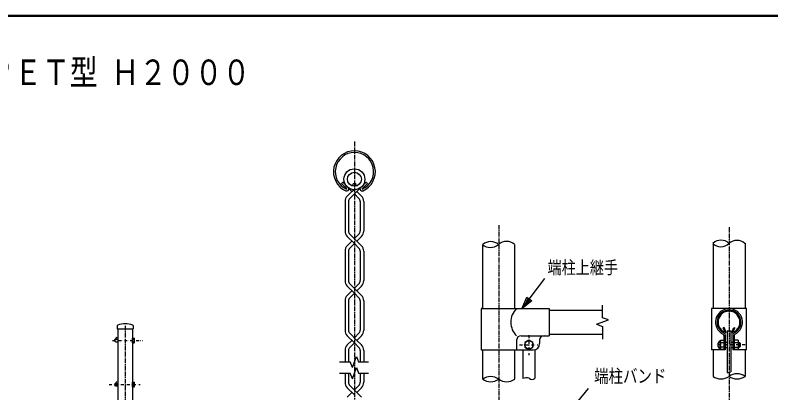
# Model space of a CAD drawing. Units: millimetres, scale not verified. Extents: x -4425 to 4425, y -3150 to 3150.
# Drawn here: x -320 to 2252, y 1640 to 2925 of the extents above; entities that cross this region are included whole.
import ezdxf
from ezdxf.enums import TextEntityAlignment as Align

# ---------------------------------------------------------------- set-up
doc = ezdxf.new("R2010")
doc.units = ezdxf.units.MM
doc.header["$LTSCALE"] = 20
doc.linetypes.add('USER1', pattern=[1.125, 0.75, -0.125, 0.125, -0.125])
doc.linetypes.add('USER2', pattern=[1.01, 0.5, -0.25, 0.01, -0.25])
for name, color, linetype, lineweight in [('0-1_2', 7, 'Continuous', 25), ('0-2_1', 7, 'Continuous', 25), ('0-B_WAKU', 7, 'Continuous', 25), ('0-C_D-TTL-TXT', 7, 'Continuous', 25)]:
    doc.layers.add(name, color=color, linetype=linetype, lineweight=lineweight)
doc.styles.add('ＭＳ ゴシック', font='')
doc.styles.get('ＭＳ ゴシック').set_extended_font_data('MS Gothic')

msp = doc.modelspace()

# ---------------------------------------------------------------- linework, layer by layer
at = {"layer": '0-1_2'}
for p, q in [((79.64, 1826.49), (85.42, 1826.49)), ((79.64, 1810.49), (79.64, 1826.49)), ((86.04, 1825.41), (85.42, 1826.49)), ((79.64, 1822.49), (85.42, 1822.49)), ((79.64, 1814.49), (85.42, 1814.49)), ((79.64, 1810.49), (85.42, 1810.49)), ((86.04, 1811.56), (85.42, 1810.49)), ((86.04, 1811.56), (86.04, 1825.41)), ((79.64, 1676.48), (85.42, 1676.48)), ((79.64, 1660.48), (79.64, 1676.48)), ((79.64, 1672.48), (85.42, 1672.48)), ((86.04, 1675.41), (85.42, 1676.48)), ((86.04, 1661.55), (86.04, 1675.41)), ((79.64, 1664.48), (85.42, 1664.48)), ((79.64, 1660.48), (85.42, 1660.48)), ((86.04, 1661.55), (85.42, 1660.48))]:
    msp.add_line(p, q, dxfattribs=at)
for centre, radius, start, end in [((72.75, 1818.7), 13.29, 341.61749, 16.65027), ((78.81, 1811.56), 7.23, 0, 24.21434), ((78.81, 1825.41), 7.28, 336.44714, 0.0036), ((72.75, 1668.69), 13.29, 341.61749, 16.65027), ((78.81, 1675.41), 7.28, 336.44714, 0.0036), ((78.81, 1661.55), 7.23, 0, 24.21434)]:
    msp.add_arc(centre, radius, start, end, dxfattribs=at)
at = {"layer": '0-2_1', "color": 2, "linetype": 'USER1'}
for p, q in [((834.63, 2495.28), (834.63, 965.84)), ((1325.75, 2210.83), (1325.75, 833.72)), ((2109.73, 2203.38), (2109.73, 830.34)), ((54.67, 1868.45), (54.67, -931.65))]:
    msp.add_line(p, q, dxfattribs=at)
at = {"layer": '0-2_1'}
for p, q in [((794.92, 2356.91), (790.68, 2352.67)), ((809.27, 2334.07), (790.68, 2352.67)), ((814.12, 2337.71), (794.92, 2356.91)), ((855.39, 2337.31), (874.6, 2356.51)), ((860.24, 2333.67), (878.84, 2352.27)), ((874.6, 2356.51), (878.84, 2352.27)), ((810.44, 2309.49), (826.15, 2325.19)), ((826.15, 2325.19), (813.71, 2337.63)), ((826.15, 2325.19), (832.18, 2331.23)), ((850.11, 2301.22), (834.63, 2316.71)), ((858.82, 2309.49), (843.12, 2325.19)), ((802.76, 2290.93), (802.76, 2190.7)), ((814.76, 2290.62), (814.76, 2191.01)), ((854.51, 2290.62), (854.51, 2191.01)), ((866.51, 2290.93), (866.51, 2190.7)), ((834.63, 2147.95), (810.44, 2172.14)), ((843.12, 2156.44), (819.15, 2180.4)), ((834.63, 2164.92), (850.11, 2180.4)), ((843.12, 2156.44), (858.82, 2172.14)), ((810.44, 2140.73), (826.15, 2156.44)), ((819.15, 2132.47), (834.63, 2147.95)), ((850.11, 2132.47), (834.63, 2147.95)), ((858.82, 2140.73), (843.12, 2156.44)), ((1271.32, 1926.91), (1271.32, 2144.8)), ((1380.18, 1926.91), (1380.18, 2144.8)), ((2055.3, 2149.35), (2055.3, 1926.91)), ((2164.16, 2149.35), (2164.16, 1926.91)), ((802.76, 2122.17), (802.76, 2021.94)), ((814.76, 2121.86), (814.76, 2022.25)), ((854.51, 2121.86), (854.51, 2022.25)), ((866.51, 2122.17), (866.51, 2021.94)), ((843.12, 1987.68), (819.15, 2011.65)), ((834.63, 1996.17), (850.11, 2011.65)), ((834.63, 1979.19), (810.44, 2003.38)), ((810.44, 1971.98), (826.15, 1987.68)), ((843.12, 1987.68), (858.82, 2003.38)), ((858.82, 1971.98), (843.12, 1987.68)), ((819.15, 1963.71), (834.63, 1979.19)), ((850.11, 1963.71), (834.63, 1979.19)), ((802.76, 1953.42), (802.76, 1853.19)), ((814.76, 1953.11), (814.76, 1853.5)), ((854.51, 1953.11), (854.51, 1853.5)), ((866.51, 1953.42), (866.51, 1853.19)), ((1265.96, 1926.91), (1497.19, 1926.91)), ((1265.96, 1923.73), (1265.96, 1786.55)), ((1497.19, 1926.91), (1497.19, 1834.76)), ((1497.19, 1921.55), (1679.34, 1921.55)), ((2169.52, 1926.91), (2049.94, 1926.91)), ((2049.94, 1926.91), (2049.94, 1786.55)), ((2169.52, 1786.55), (2169.52, 1926.91)), ((27.17, 1868.06), (27.17, 1858.44)), ((27.17, 1858.44), (82.17, 1858.44)), ((29.67, 1858.44), (29.67, 778.22)), ((79.67, 1858.44), (79.67, 778.22)), ((82.17, 1867.91), (82.17, 1858.44)), ((2095.52, 1847.87), (2090.38, 1861.99)), ((2093.61, 1863.17), (2090.39, 1861.99)), ((2098.91, 1848.58), (2093.61, 1863.17)), ((2120.55, 1848.58), (2125.86, 1863.17)), ((2123.94, 1847.87), (2129.08, 1861.99)), ((2125.86, 1863.17), (2129.08, 1861.99)), ((18.85, 1820.96), (27.27, 1829.37)), ((29.67, 1826.97), (27.27, 1829.37)), ((834.63, 1810.44), (810.44, 1834.63)), ((843.12, 1818.92), (819.15, 1842.89)), ((834.63, 1827.41), (850.11, 1842.89)), ((843.12, 1818.92), (858.82, 1834.63)), ((1401.93, 1834.76), (1497.19, 1834.76)), ((1497.19, 1840.12), (1679.34, 1840.12)), ((2091.95, 1835.93), (2091.95, 1786.55)), ((2096.87, 1836.05), (2096.87, 1786.55)), ((2103.3, 1851.35), (2103.3, 1709.74)), ((2103.3, 1851.35), (2116.16, 1851.35)), ((2116.16, 1851.35), (2116.16, 1711.62)), ((2122.59, 1836.05), (2122.59, 1786.55)), ((2127.52, 1835.93), (2127.52, 1786.55)), ((21.74, 1822.44), (29.67, 1822.44)), ((21.74, 1814.44), (29.67, 1814.44)), ((810.44, 1803.22), (826.15, 1818.92)), ((819.15, 1794.96), (834.63, 1810.44)), ((850.11, 1794.96), (834.63, 1810.44)), ((858.82, 1803.22), (843.12, 1818.92)), ((1386.93, 1819.76), (1386.93, 1786.55)), ((1386.93, 1819.76), (1386.93, 1786.55)), ((1465.04, 1819.76), (1465.04, 1807.98)), ((2080.16, 1816.91), (2081.81, 1819.76)), ((2080.16, 1790.47), (2080.16, 1816.91)), ((2081.45, 1811.73), (2091.95, 1811.73)), ((2081.81, 1819.76), (2091.95, 1819.76)), ((2096.87, 1812.26), (2103.3, 1812.26)), ((2116.16, 1812.26), (2122.59, 1812.26)), ((2126.45, 1811.72), (2145.73, 1811.72)), ((2140.37, 1819.76), (2127.52, 1819.76)), ((2140.37, 1819.76), (2140.37, 1787.62)), ((2145.73, 1811.72), (2147.88, 1809.58)), ((2145.73, 1811.72), (2145.73, 1795.66)), ((2147.88, 1809.58), (2147.88, 1797.8)), ((802.76, 1784.66), (802.76, 1745.44)), ((814.76, 1784.35), (814.76, 1745.43)), ((854.51, 1784.35), (854.51, 1745.43)), ((866.51, 1784.66), (866.51, 1745.44)), ((1265.96, 1786.55), (1443.61, 1786.55)), ((1271.32, 1686.9), (1271.32, 1786.55)), ((1380.18, 1686.9), (1380.18, 1786.55)), ((1408.25, 1786.55), (1408.25, 1689.27)), ((1448.97, 1786.55), (1448.97, 1689.27)), ((2096.87, 1786.55), (2049.94, 1786.55)), ((2055.3, 1786.55), (2055.3, 1696.54)), ((2091.95, 1795.66), (2081.45, 1795.66)), ((2096.87, 1795.12), (2103.3, 1795.12)), ((2116.16, 1795.12), (2122.59, 1795.12)), ((2164.16, 1786.55), (2122.59, 1786.55)), ((2126.45, 1795.66), (2145.73, 1795.66)), ((2140.37, 1787.62), (2127.52, 1787.62)), ((2147.88, 1797.8), (2145.73, 1795.66)), ((2164.16, 1786.55), (2164.16, 1696.54)), ((2169.52, 1786.55), (2164.16, 1786.55)), ((802.76, 1707.18), (802.76, 1676.18)), ((814.76, 1707.18), (814.76, 1676.49)), ((854.51, 1707.18), (854.51, 1676.49)), ((866.51, 1707.18), (866.51, 1676.18)), ((18.85, 1670.95), (27.27, 1679.37)), ((21.74, 1672.44), (29.67, 1672.44)), ((29.67, 1676.97), (27.27, 1679.37)), ((21.74, 1664.44), (29.67, 1664.44)), ((834.63, 1633.43), (810.44, 1657.62)), ((843.12, 1641.92), (819.15, 1665.89)), ((834.63, 1650.4), (850.11, 1665.89)), ((843.12, 1641.92), (858.82, 1657.62)), ((810.44, 1626.22), (826.15, 1641.92)), ((858.82, 1626.22), (843.12, 1641.92))]:
    msp.add_line(p, q, dxfattribs=at)
at = {"layer": '0-2_1', "color": 4}
for p, q in [((1404.85, 1925.67), (1483.01, 2029.77)), ((1679.34, 1895.5), (1679.34, 1938.35)), ((1659.2, 1873.51), (1699.47, 1888.17)), ((1699.47, 1888.17), (1679.34, 1895.5)), ((827.71, 1726.41), (841.56, 1764.46)), ((841.56, 1764.46), (848.48, 1745.43)), ((784.46, 1745.43), (820.78, 1745.43)), ((827.71, 1726.41), (820.78, 1745.43)), ((827.71, 1688.15), (841.56, 1726.21)), ((841.56, 1726.21), (848.48, 1707.18)), ((848.48, 1745.43), (882.98, 1745.43)), ((784.46, 1707.18), (820.78, 1707.18)), ((827.71, 1688.15), (820.78, 1707.18)), ((848.48, 1707.18), (882.98, 1707.18)), ((1470.02, 1462.36), (1631.93, 1655.2))]:
    msp.add_line(p, q, dxfattribs=at)
at = {"layer": '0-2_1', "color": 2, "linetype": 'USER2'}
for p, q in [((1428.61, 1836.25), (1428.61, 1768.99)), ((1396.64, 1803.69), (1459.26, 1803.69)), ((2164.25, 1803.69), (2063.25, 1803.69))]:
    msp.add_line(p, q, dxfattribs=at)
at = {"layer": '0-2_1', "color": 4, "linetype": 'USER2'}
for p, q in [((11.36, 1818.44), (112.95, 1818.44)), ((-0.5, 1668.44), (105.47, 1668.44))]:
    msp.add_line(p, q, dxfattribs=at)
at = {"layer": '0-2_1'}
for points in [[(819.15, 2301.22), (834.63, 2316.71), (855.55, 2337.63)], [(2091.95, 1787.62), (2081.81, 1787.62), (2080.16, 1790.47)]]:
    msp.add_lwpolyline(points, dxfattribs=at)
at = {"layer": '0-2_1', "color": 4}
msp.add_lwpolyline([(1438.46, 1952.95), (1404.85, 1925.67), (1421.67, 1965.56)], close=True, dxfattribs=at)
for points in [[(1434.26, 1956.1), (1417.46, 1942.46), (1425.87, 1962.41)], [(1659.2, 1873.51), (1679.34, 1866.18), (1679.34, 1823.32)]]:
    msp.add_lwpolyline(points, dxfattribs=at)
at = {"layer": '0-2_1'}
msp.add_lwpolyline([(1428.61, 1819.77), (1414.68, 1811.73), (1414.68, 1795.65), (1428.61, 1787.61), (1442.54, 1795.65), (1442.54, 1811.73)], close=True, dxfattribs=at)
for centre, radius in [((834.63, 2366.77), 35.63), ((834.63, 2366.77), 23.63), ((834.63, 2348.39), 4.88), ((1428.61, 1803.69), 13.93)]:
    msp.add_circle(centre, radius, dxfattribs=at)
for centre, radius, start, end in [((834.72, 2392.5), 71.25, 292.92905, 245.65784), ((834.72, 2392.5), 65.25, 294.33545, 245.82672), ((808.46, 2334.48), 7.5, 245.55145, 10.65768), ((860.97, 2334.44), 7.5, 169.34225, 276.63836), ((829.01, 2290.93), 26.25, 134.99994, 179.99992), ((829.76, 2290.62), 15, 134.99994, 179.99992), ((839.51, 2290.62), 15, 0, 45.00122), ((840.26, 2290.93), 26.25, 0, 44.99998), ((829.01, 2190.7), 26.25, 179.99992, 225.00006), ((829.76, 2191.01), 15, 179.99992, 225.0013), ((839.51, 2191.01), 15, 315.00125, 0), ((840.26, 2190.7), 26.25, 315.00003, 0), ((829.01, 2122.17), 26.25, 134.99994, 179.99992), ((840.26, 2122.17), 26.25, 0, 44.99998), ((1297.6, 2177.07), 42.34, 230.37143, 309.6629), ((1298.43, 2114.69), 40.03, 48.08937, 131.93501), ((1352.44, 2115.65), 39.68, 46.56677, 133.41691), ((2082.13, 2174.49), 37.68, 223.25937, 316.84833), ((2082.22, 2120.4), 39.22, 46.21177, 133.85914), ((2136.65, 2117.74), 41.27, 48.57437, 131.4261), ((829.76, 2121.86), 15, 134.99994, 179.99992), ((839.51, 2121.86), 15, 0, 45.00122), ((829.01, 2021.94), 26.25, 179.99992, 225.00006), ((829.76, 2022.25), 15, 179.99992, 225.0013), ((839.51, 2022.25), 15, 315.00125, 0), ((840.26, 2021.94), 26.25, 315.00003, 0), ((829.01, 1953.42), 26.25, 134.99994, 179.99992), ((829.76, 1953.11), 15, 134.99994, 179.99992), ((839.51, 1953.11), 15, 0, 45.00122), ((840.26, 1953.42), 26.25, 0, 44.99998), ((1273.03, 1923.73), 7.07, 122.56775, 180), ((1431.9, 1880.74), 64.93, 134.70699, 225.94341), ((2109.73, 1880.84), 45.75, 296.17496, 243.82745), ((2109.73, 1880.84), 40.72, 296.23563, 243.76709), ((2109.73, 1880.84), 37.29, 294.33505, 245.82556), ((30.17, 1868.06), 3, 110.47168, 180), ((54.47, 1802.95), 72.49, 69.18331, 110.47173), ((79.17, 1867.91), 3, 0, 69.18335), ((829.01, 1853.19), 26.25, 179.99992, 225.00006), ((829.76, 1853.5), 15, 179.99992, 225.0013), ((839.51, 1853.5), 15, 315.00125, 0), ((840.26, 1853.19), 26.25, 315.00003, 0), ((1401.93, 1819.76), 15, 90, 180), ((1480.04, 1819.76), 15, 90, 180), ((2087.66, 1835.93), 4.29, 0, 63.82726), ((2087.66, 1836.05), 9.21, 0, 63.76679), ((2094.73, 1847.68), 4.29, 245.55661, 10.65573), ((2124.73, 1847.66), 4.29, 169.34418, 287.95502), ((2131.8, 1836.05), 9.21, 116.23545, 180), ((2131.8, 1835.93), 4.29, 116.17509, 180), ((21.74, 1818.56), 4, 90, 270), ((829.01, 1784.66), 26.25, 134.99994, 179.99992), ((840.26, 1784.66), 26.25, 0, 44.99998), ((1443.61, 1807.98), 21.43, 270, 0), ((2086.35, 1803.69), 14.76, 114.79445, 245.20555), ((2105.63, 1820.48), 25.71, 187.97958, 199.90953), ((2105.88, 1803.69), 25.71, 161.79011, 198.20989), ((829.76, 1784.35), 15, 134.99994, 179.99992), ((839.51, 1784.35), 15, 0, 45.00122), ((2105.63, 1786.9), 25.71, 160.09047, 172.02042), ((21.74, 1668.55), 4, 90, 270), ((829.01, 1676.18), 26.25, 179.99992, 225.00006), ((829.76, 1676.49), 15, 179.99992, 225.0013), ((839.51, 1676.49), 15, 315.00125, 0), ((840.26, 1676.18), 26.25, 315.00003, 0)]:
    msp.add_arc(centre, radius, start, end, dxfattribs=at)
at = {"layer": '0-2_1', "color": 4}
for centre, radius, start, end in [((2102.92, 1757.23), 47.49, 270.46069, 286.18957), ((2136.95, 1657.63), 47.49, 55.03565, 124.96428), ((1298.54, 1647.98), 47.49, 55.03597, 124.96473), ((1298.54, 1725.82), 47.49, 235.03528, 304.96435), ((1352.97, 1725.82), 47.49, 235.03604, 304.96481), ((1420.49, 1653.74), 37.59, 76.84252, 108.99897), ((1439.61, 1701.06), 15.05, 225.44725, 308.45767), ((2082.52, 1735.46), 47.49, 235.03572, 304.96435), ((2136.95, 1735.46), 47.49, 235.03604, 304.96435)]:
    msp.add_arc(centre, radius, start, end, dxfattribs=at)
at = {"layer": '0-B_WAKU'}
msp.add_line((-4047.95, 2923.04), (4198.05, 2923.04), dxfattribs=at)
msp.add_lwpolyline([(-4049.95, 2925.04), (4200.05, 2925.04), (4200.05, -2924.96), (-4049.95, -2924.96)], close=True, dxfattribs=at)
msp.add_lwpolyline([(-4045.95, -2920.96), (-4045.95, 2921.04), (4196.05, 2921.04)], dxfattribs=at)

# ---------------------------------------------------------------- texts
at = {"layer": '0-2_1', "color": 4, "style": 'ＭＳ ゴシック', "width": 0.8}
for s, height, p in [('端柱上継手', 43.99, (1492.12, 2031.49)), ('端柱バンド', 45.1, (1650.52, 1661.42))]:
    msp.add_text(s, height=height, dxfattribs=at).set_placement(p, align=Align.BOTTOM_LEFT)
at = {"layer": '0-C_D-TTL-TXT', "style": 'ＭＳ ゴシック', "width": 0.8}
msp.add_text('ＮＲ－Ｃ６ＰＥＴ型 Ｈ２０００', height=86.59, dxfattribs=at).set_placement((-889.76, 2661.38), align=Align.BOTTOM_LEFT)

doc.saveas('drawing.dxf')
